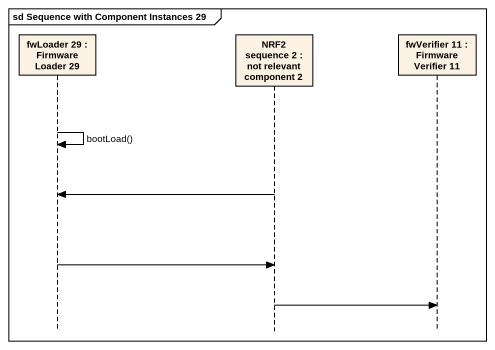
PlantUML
@startuml
mainframe sd Sequence with Component Instances 29
hide footbox
participant "fwLoader 29 : Firmware Loader 29" as fwLoader_29
participant "NRF2 sequence 2 : not relevant component 2" as NRF2_sequence_2
participant "fwVerifier 11 : Firmware Verifier 11" as fwVerifier_11

fwLoader_29 -> fwLoader_29 : bootLoad()
NRF2_sequence_2 -> fwLoader_29
fwLoader_29 -> NRF2_sequence_2
NRF2_sequence_2 -> fwVerifier_11
@enduml
